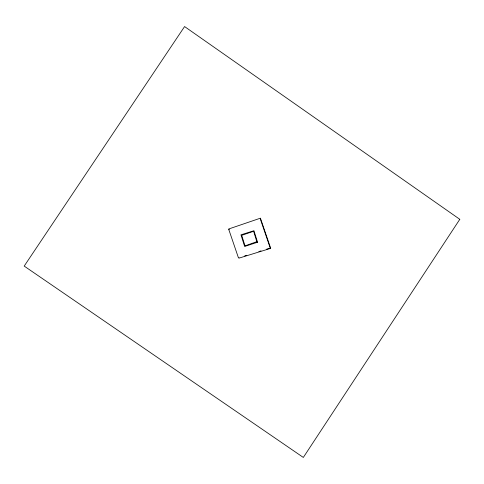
<?xml version="1.0" encoding="UTF-8"?>
<svg xmlns="http://www.w3.org/2000/svg" width="484" height="484" viewBox="0 0 484 484"><rect width="100%" height="100%" fill="white"/><g stroke="black" fill="none" stroke-linecap="round" stroke-linejoin="round"><path stroke-width="0.73" d="M228.859 229.725L229.386 229.549M260.325 218.992L260.664 218.883M257.561 242.218L244.644 246.447L240.971 234.825L253.937 230.735L257.633 242.436L256.829 242.46M244.662 255.939L246.798 255.28M258.867 251.547L260.997 250.893M266.678 249.133L270.229 248.038L270.701 248.316L260.422 218.175L228.623 229.017L238.461 257.875L238.981 257.7L239.108 258.105L270.356 248.449L270.229 248.038M260.622 219.863L270.012 247.391M459.8 219.319L303.323 457.44L24.2 266.091L184.579 26.559L459.8 219.319M256.816 241.679L245.019 245.866L241.691 235.315L253.628 231.279L256.816 241.679"/></g></svg>
